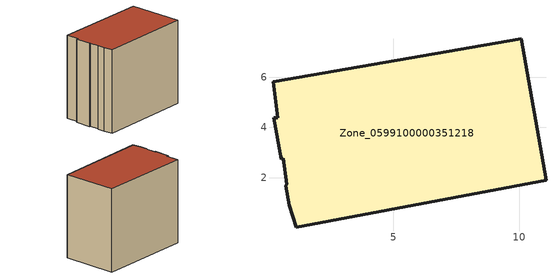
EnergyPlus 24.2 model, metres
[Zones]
Zone_0599100000351218
 floor ground (C_G): 10.08,7.53 11.07,1.89 1.13,0.02 0.85,0.91 0.72,1.68 0.76,1.74 0.62,2.76 0.53,2.73 0.24,4.38 0.4,4.39 0.21,5.81 z0
 wall outside (C_F): 11.07,1.89 10.08,7.53 0.21,5.81 0.4,4.39 0.24,4.38 0.53,2.73 0.62,2.76 0.76,1.74 0.72,1.68 0.85,0.91 1.13,0.02 11.07,1.89 z0:8.82
 roof outside (C_R): 1.13,0.02 11.07,1.89 10.08,7.53 0.21,5.81 0.4,4.39 0.24,4.38 0.53,2.73 0.62,2.76 0.76,1.74 0.72,1.68 0.85,0.91 z8.82
[BUILDING]
Pand.0599100000351218: North Axis=0; Terrain=City; Loads Convergence Tolerance Value=0.04; Temperature Convergence Tolerance Value=0.4; Solar Distribution=FullExterior; Maximum Number of Warmup Days=25; Minimum Number of Warmup Days=1
[Site:Location]
Rotterdam.The.Hague.AP_ZH_NLD Design_Conditions: Latitude=51.96; Longitude=4.45; Time Zone=1; Elevation=-4.5
[SITE:GROUNDTEMPERATURE:BUILDINGSURFACE]
18, 18, 18, 18, 18, 18, 18, 18, 18, 18, 18, 18
[MATERIAL] Thermal Absorptance=0.9; Solar Absorptance=0.7; Visible Absorptance=0.7
Name | Roughness | Thickness | Conductivity | Density | Specific Heat
G.TC.1992-2005 | MediumSmooth | 0.15 | 0.06 | 540 | 1210
F.TC.1992-2005 | Rough | 0.3 | 0.12 | 1920 | 840
R.TC.1992-2005 | MediumRough | 0.2 | 0.08 | 1500 | 1000
[CONSTRUCTION]
C_G: G.TC.1992-2005
C_F: F.TC.1992-2005
C_R: R.TC.1992-2005
[ZONE]
Zone_0599100000351218: Type=1; Multiplier=1; Ceiling Height=Autocalculate; Volume=Autocalculate; Floor Area=autocalculate; Part of Total Floor Area=Yes
[ZONEINFILTRATION:DESIGNFLOWRATE]
Infil_Zone_0599100000351218: Zone or ZoneList or Space or SpaceList=Zone_0599100000351218; Schedule=AlwaysOn; Design Flow Rate Calculation Method=Flow/Area; Flow Rate per Floor Area=0.0015; Constant Term Coefficient=1; Temperature Term Coefficient=0; Velocity Term Coefficient=0; Velocity Squared Term Coefficient=0
[HVACTEMPLATE:ZONE:IDEALLOADSAIRSYSTEM]
Zone_0599100000351218: Maximum Heating Supply Air Temperature=50; Minimum Cooling Supply Air Temperature=13; Maximum Heating Supply Air Humidity Ratio=0.0156; Minimum Cooling Supply Air Humidity Ratio=0.0077; Heating Limit=NoLimit; Cooling Limit=NoLimit; Dehumidification Control Type=ConstantSensibleHeatRatio; Cooling Sensible Heat Ratio=0.7; Dehumidification Setpoint=60; Humidification Control Type=None; Humidification Setpoint=30; Outdoor Air Method=None; Outdoor Air Flow Rate per Person=0.00944; Outdoor Air Flow Rate per Zone Floor Area=0; Outdoor Air Flow Rate per Zone=0; Demand Controlled Ventilation Type=None; Outdoor Air Economizer Type=NoEconomizer; Heat Recovery Type=None; Sensible Heat Recovery Effectiveness=0.7; Latent Heat Recovery Effectiveness=0.65
[ZONECONTROL:THERMOSTAT]
ThermostatControl_Zone_0599100000351218: Zone or ZoneList=Zone_0599100000351218; Control Type Schedule=DualSetpointControlType; Control 1=Thermostat_Zone_0599100000351218; Temperature Difference Between Cutout And Setpoint=0
[THERMOSTATSETPOINT:DUALSETPOINT]
Thermostat_Zone_0599100000351218: Heating Setpoint Temperature Schedule=HeatingSetpoint_Zone_0599100000351218; Cooling Setpoint Temperature Schedule=CoolingSetpoint_Zone_0599100000351218
[SCHEDULE:COMPACT]
HeatingSetpoint_Zone_0599100000351218: Through: 12/31, For: AllDays, Until: 24:00, 21
CoolingSetpoint_Zone_0599100000351218: Through: 12/31, For: AllDays, Until: 24:00, 24
DualSetpointControlType: Through: 12/31, For: AllDays, Until: 24:00, 4
AlwaysOn: Through: 12/31, For: AllDays, Until: 24:00, 1
